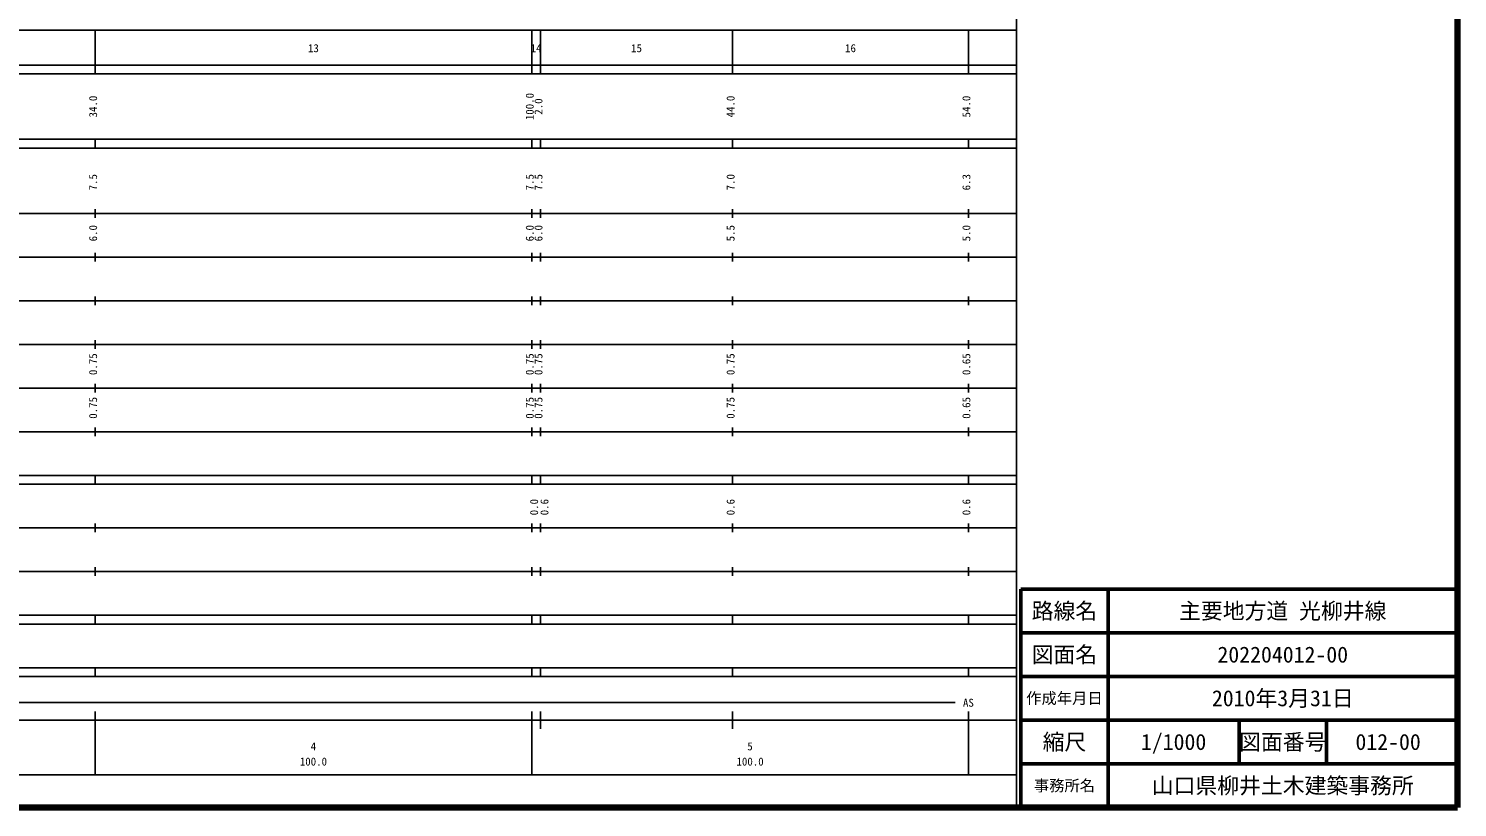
# Model space of a CAD drawing. Units: millimetres on the paper, enlarged 1000 times. Extents: x 40000 to 680000, y 20000 to 380000.
# Drawn here: x 352762 to 680000, y 20000 to 198357 of the extents above; entities that cross this region are included whole.
import ezdxf
from ezdxf.enums import TextEntityAlignment as Align

# ---------------------------------------------------------------- set-up
doc = ezdxf.new("R2010")
doc.units = ezdxf.units.MM
doc.header["$LTSCALE"] = 1000
for name, color, linetype, lineweight in [('M-TTL', 2, 'Continuous', 140), ('M-TTL-BAND', 7, 'Continuous', 25), ('M-TTL-FRAM', 2, 'Continuous', 50), ('M-TTL-LINE', 7, 'Continuous', 50)]:
    doc.layers.add(name, color=color, linetype=linetype, lineweight=lineweight)
doc.layers.add('M-TTL-TXT', color=7, linetype='Continuous')
doc.styles.add('ＭＳ ゴシック', font='')
doc.styles.get('ＭＳ ゴシック').set_extended_font_data('MS Gothic')

msp = doc.modelspace()

# ---------------------------------------------------------------- linework, layer by layer
at = {"layer": 'M-TTL'}
for p, q in [((680000, 20000), (680000, 380000)), ((40000, 20000), (680000, 20000))]:
    msp.add_line(p, q, dxfattribs=at)
at = {"layer": 'M-TTL-BAND'}
for p, q in [((579000, 20000), (579000, 370000)), ((68000, 198000), (579000, 198000)), ((368000, 188000), (368000, 198000)), ((468000, 188000), (468000, 198000)), ((470000, 188000), (470000, 198000)), ((514000, 188000), (514000, 198000)), ((568000, 188000), (568000, 198000)), ((40000, 190000), (579000, 190000)), ((40000, 188000), (579000, 188000)), ((40000, 173000), (579000, 173000)), ((40000, 171000), (579000, 171000)), ((368000, 171000), (368000, 173000)), ((468000, 171000), (468000, 173000)), ((470000, 171000), (470000, 173000)), ((514000, 171000), (514000, 173000)), ((568000, 171000), (568000, 173000)), ((40000, 156000), (579000, 156000)), ((368000, 155000), (368000, 157000)), ((468000, 155000), (468000, 157000)), ((470000, 155000), (470000, 157000)), ((514000, 155000), (514000, 157000)), ((568000, 155000), (568000, 157000)), ((46000, 146000), (579000, 146000)), ((368000, 145000), (368000, 147000)), ((468000, 145000), (468000, 147000)), ((470000, 145000), (470000, 147000)), ((514000, 145000), (514000, 147000)), ((568000, 145000), (568000, 147000)), ((52000, 136000), (579000, 136000)), ((368000, 135000), (368000, 137000)), ((468000, 135000), (468000, 137000)), ((470000, 135000), (470000, 137000)), ((514000, 135000), (514000, 137000)), ((568000, 135000), (568000, 137000)), ((46000, 126000), (579000, 126000)), ((368000, 125000), (368000, 127000)), ((468000, 125000), (468000, 127000)), ((470000, 125000), (470000, 127000)), ((514000, 125000), (514000, 127000)), ((568000, 125000), (568000, 127000)), ((52000, 116000), (579000, 116000)), ((368000, 115000), (368000, 117000)), ((468000, 115000), (468000, 117000)), ((470000, 115000), (470000, 117000)), ((514000, 115000), (514000, 117000)), ((568000, 115000), (568000, 117000)), ((46000, 106000), (579000, 106000)), ((368000, 105000), (368000, 107000)), ((468000, 105000), (468000, 107000)), ((470000, 105000), (470000, 107000)), ((514000, 105000), (514000, 107000)), ((568000, 105000), (568000, 107000)), ((40000, 96000), (579000, 96000)), ((368000, 94000), (368000, 96000)), ((468000, 94000), (468000, 96000)), ((470000, 94000), (470000, 96000)), ((514000, 94000), (514000, 96000)), ((568000, 94000), (568000, 96000)), ((40000, 94000), (579000, 94000)), ((49000, 84000), (579000, 84000)), ((368000, 83000), (368000, 85000)), ((468000, 83000), (468000, 85000)), ((470000, 83000), (470000, 85000)), ((514000, 83000), (514000, 85000)), ((568000, 83000), (568000, 85000)), ((40000, 74000), (579000, 74000)), ((368000, 73000), (368000, 75000)), ((468000, 73000), (468000, 75000)), ((470000, 73000), (470000, 75000)), ((514000, 73000), (514000, 75000)), ((568000, 73000), (568000, 75000)), ((40000, 64000), (579000, 64000)), ((368000, 62000), (368000, 64000)), ((468000, 62000), (468000, 64000)), ((470000, 62000), (470000, 64000)), ((514000, 62000), (514000, 64000)), ((568000, 62000), (568000, 64000)), ((40000, 62000), (579000, 62000)), ((40000, 52000), (579000, 52000)), ((40000, 50000), (579000, 50000)), ((368000, 50000), (368000, 52000)), ((468000, 50000), (468000, 52000)), ((470000, 50000), (470000, 52000)), ((514000, 50000), (514000, 52000)), ((568000, 50000), (568000, 52000)), ((71000, 44000), (565000, 44000)), ((40000, 40000), (579000, 40000)), ((368000, 27500), (368000, 42000)), ((468000, 27500), (468000, 42000)), ((470000, 38000), (470000, 42000)), ((514000, 38000), (514000, 42000)), ((568000, 27500), (568000, 42000)), ((68000, 27500), (579000, 27500))]:
    msp.add_line(p, q, dxfattribs=at)
at = {"layer": 'M-TTL-FRAM'}
for p, q in [((680000, 70000), (580000, 70000)), ((580000, 70000), (580000, 20000))]:
    msp.add_line(p, q, dxfattribs=at)
at = {"layer": 'M-TTL-LINE'}
for p, q in [((600000, 70000), (600000, 20000)), ((680000, 60000), (580000, 60000)), ((680000, 50000), (580000, 50000)), ((680000, 40000), (580000, 40000)), ((630000, 40000), (630000, 30000)), ((650000, 40000), (650000, 30000)), ((680000, 30000), (580000, 30000))]:
    msp.add_line(p, q, dxfattribs=at)

# ---------------------------------------------------------------- texts
at = {"layer": 'M-TTL-BAND', "style": 'ＭＳ ゴシック'}
for s, p in [('13', (418000, 192405)), ('14', (469000, 192405)), ('15', (492000, 192405)), ('16', (541000, 192405)), ('AS', (568000, 42500)), ('4', (418000, 32523)), ('5', (518000, 32523)), ('100.0', (418000, 29033)), ('100.0', (518000, 29033))]:
    msp.add_text(s, height=1833, dxfattribs=at).set_placement(p, align=Align.BOTTOM_CENTER)
for s, p in [('100.0', (469000, 180500)), ('34.0', (369000, 180500)), ('2.0', (471000, 180500)), ('44.0', (515000, 180500)), ('54.0', (569000, 180500)), ('7.5', (369000, 163174)), ('7.5', (469000, 163174)), ('7.5', (471000, 163174)), ('7.0', (515000, 163174)), ('6.3', (569000, 163174)), ('6.0', (369000, 151500)), ('6.0', (469000, 151500)), ('6.0', (471000, 151500)), ('5.5', (515000, 151500)), ('5.0', (569000, 151500)), ('0.75', (369000, 121500)), ('0.75', (469000, 121500)), ('0.75', (471000, 121500)), ('0.75', (515000, 121500)), ('0.65', (569000, 121500)), ('0.75', (369000, 111500)), ('0.75', (469000, 111500)), ('0.75', (471000, 111500)), ('0.75', (515000, 111500)), ('0.65', (569000, 111500)), ('0.0', (470000, 88764)), ('0.6', (472370, 88764)), ('0.6', (515000, 88764)), ('0.6', (569000, 88764))]:
    msp.add_text(s, height=1833, rotation=90, dxfattribs=at).set_placement(p, align=Align.BOTTOM_CENTER)
at = {"layer": 'M-TTL-TXT', "style": 'ＭＳ ゴシック'}
for s, height, p in [('路線名', 3666, (590000, 65000)), ('路線名', 3666, (590000, 65000)), ('主要地方道 光柳井線', 3666, (640000, 65000)), ('図面名', 3666, (590000, 55000)), ('図面名', 3666, (590000, 55000)), ('202204012-00', 3666, (640000, 55000)), ('作成年月日', 2566, (590000, 45000)), ('作成年月日', 2566, (590000, 45000)), ('2010年3月31日', 3666, (640000, 45000)), ('縮尺', 3666, (590000, 35000)), ('縮尺', 3666, (590000, 35000)), ('1/1000', 3666, (615000, 35000)), ('図面番号', 3666, (640000, 35000)), ('図面番号', 3666, (640000, 35000)), ('012-00', 3666, (664125, 35000)), ('事務所名', 2566, (590000, 25000)), ('事務所名', 2566, (590000, 25000)), ('山口県柳井土木建築事務所', 3666, (640000, 25000))]:
    msp.add_text(s, height=height, dxfattribs=at).set_placement(p, align=Align.MIDDLE_CENTER)

doc.saveas('drawing.dxf')
